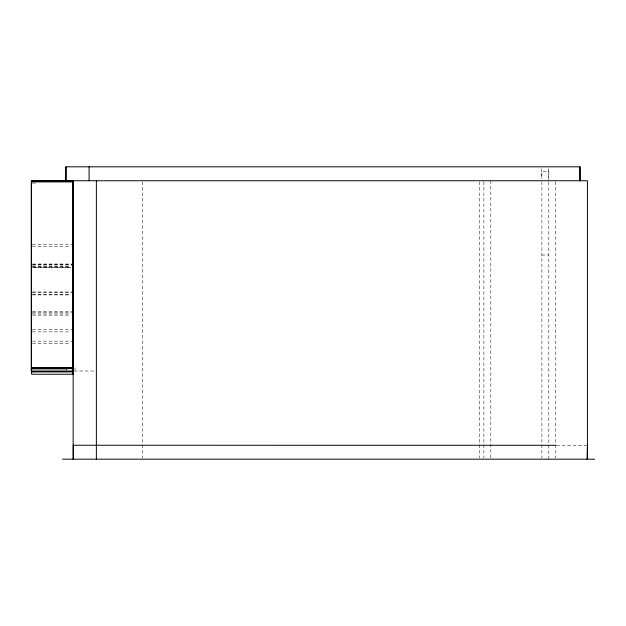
<?xml version="1.0" encoding="UTF-8"?>
<svg xmlns="http://www.w3.org/2000/svg" width="626" height="626" viewBox="0 0 626 626"><rect width="100%" height="100%" fill="white"/><g stroke="black" fill="none" stroke-linecap="round" stroke-linejoin="round"><path stroke-width="0.47" stroke-dasharray="3.13 2.35" d="M32.388 183.105L36.245 183.105M32.489 244.359L72.843 244.375M32.489 246.675L70.934 246.699M541.897 254.993L548.822 254.993M32.575 264.015L72.819 264.039M32.591 264.642L72.819 264.665M32.482 265.001L72.835 265.017M32.575 266.332L70.91 266.355M32.591 266.966L70.902 266.989M32.489 291.966L72.843 291.99M32.489 292.585L72.741 292.608M32.489 294.29L70.934 294.314M32.489 294.901L70.824 294.924M32.489 311.646L72.843 311.67M32.489 312.789L72.741 312.812M32.489 313.97L70.934 313.994M32.489 315.113L70.824 315.128M32.489 329.566L72.843 329.581M32.489 331.882L70.934 331.905M32.489 341.147L72.741 341.17M32.489 343.471L70.824 343.494M75.034 367.791L75.073 370.115M74.126 371.007L95.395 371.007M556.537 445.25L587.11 445.25M555.786 181.728L555.786 458.193M548.822 459.171L548.822 171.469L541.897 171.469L541.897 178.895M548.509 168.691L548.509 178.895M541.897 181.728L541.897 458.193M541.545 168.691L541.545 178.895M490.823 180.75L490.823 458.193M483.882 181.728L483.882 458.193M479.242 181.728L479.242 458.193M142.775 181.728L142.775 458.193M70.887 267.325L32.489 267.318L70.918 267.341"/><path stroke-width="0.94" d="M72.804 267.325L72.749 371.007L31.355 371.038L31.394 180.883L31.355 370.772M72.749 368.683L31.48 368.722L31.355 371.038M72.632 369.457L72.749 371.007M72.577 367.814L72.671 180.844M31.48 368.722L66.927 368.73M31.394 180.883L66.004 180.851M31.636 183.074L31.636 180.757M31.496 180.757L72.663 180.781L72.804 183.097M47.693 180.828L65.761 180.844M72.694 181.908L31.417 181.9L31.472 367.994L72.749 367.986L72.804 180.781M31.676 244.359L31.676 246.675M31.668 264.994L31.668 267.318M72.835 265.017L72.835 267.341M31.676 291.966L31.535 294.901M72.843 291.99L72.741 294.924M31.676 311.646L31.535 315.105M72.843 311.67L72.741 315.128M31.676 329.558L31.676 331.882M72.843 329.581L72.843 331.905M31.574 341.147L31.535 343.471M72.741 341.17L72.741 343.494M66.685 367.791L66.646 369.332M31.472 367.986L73.164 367.791M31.558 371.907L72.874 371.93L72.874 374.254L31.558 374.231L31.707 371.907M72.874 371.93L72.874 374.254M73.156 445.25L555.786 445.289M587.423 445.25L587.11 459.171M62.6 459.171L594.7 459.171M587.423 459.171L587.423 180.75L65.879 180.75L65.879 166.829L580.145 166.829L580.145 180.75M579.832 166.829L579.832 180.75M96.365 180.75L96.365 459.171M89.088 166.829L89.088 180.75M73.289 445.25L73.289 459.171M73.156 180.75L73.156 459.171M66.012 166.829L66.012 180.75M72.843 244.375L72.702 246.699L72.843 244.375"/></g></svg>
